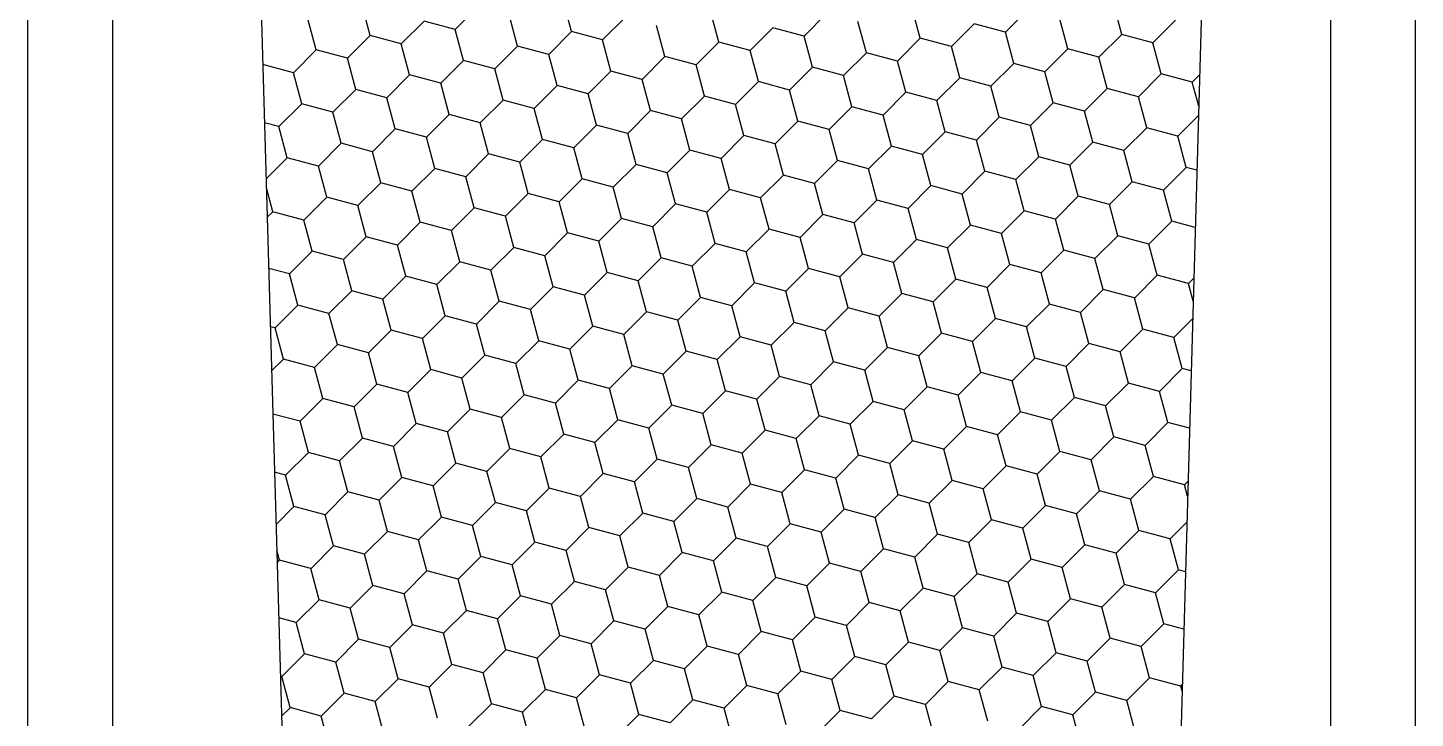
# Model space of a CAD drawing. Header units: inches. Extents: x 11.6 to 54.1, y 10.7 to 35.5.
# Drawn here: x 39.3392 to 39.6619, y 31.8336 to 31.9943 of the extents above; entities that cross this region are included whole.
import ezdxf

# ---------------------------------------------------------------- set-up
doc = ezdxf.new("R2010")
doc.units = ezdxf.units.IN
doc.header["$MEASUREMENT"] = 0
doc.layers.add('02', color=2, linetype='Continuous')

msp = doc.modelspace()

# ---------------------------------------------------------------- linework, layer by layer
at = {"layer": '02'}
for p, q in [((39.33919, 31.39859), (39.33919, 32.49815)), ((39.35887, 32.49815), (39.35887, 31.39859)), ((39.64216, 32.49815), (39.64216, 31.39859)), ((39.66185, 32.49815), (39.66185, 31.39859)), ((39.38183, 32.40782), (39.4052, 31.58882)), ((39.62381, 32.40782), (39.60045, 31.58882)), ((39.41881, 31.9925), (39.41687, 31.99975)), ((39.4386, 31.99392), (39.4439, 31.99923)), ((39.46564, 31.9934), (39.4637, 32.00065)), ((39.54675, 31.99184), (39.54481, 31.99909)), ((39.59358, 31.99274), (39.59164, 31.99999)), ((39.40626, 31.98914), (39.40432, 31.99638)), ((39.42605, 31.99056), (39.43136, 31.99586)), ((39.4386, 31.99392), (39.43136, 31.99586)), ((39.45309, 31.99004), (39.45115, 31.99728)), ((39.47288, 31.99146), (39.47819, 31.99676)), ((39.49992, 31.99094), (39.49798, 31.99819)), ((39.51971, 31.99236), (39.52501, 31.99767)), ((39.5342, 31.98848), (39.53226, 31.99572)), ((39.56654, 31.99326), (39.57184, 31.99857)), ((39.58103, 31.98938), (39.57909, 31.99663)), ((39.60082, 31.9908), (39.60612, 31.9961)), ((39.41351, 31.9872), (39.41881, 31.9925)), ((39.42605, 31.99056), (39.41881, 31.9925)), ((39.44054, 31.98668), (39.4386, 31.99392)), ((39.46033, 31.9881), (39.46564, 31.9934)), ((39.47288, 31.99146), (39.46564, 31.9934)), ((39.48737, 31.98758), (39.48543, 31.99482)), ((39.50716, 31.989), (39.51247, 31.9943)), ((39.51971, 31.99236), (39.51247, 31.9943)), ((39.52165, 31.98512), (39.51971, 31.99236)), ((39.55399, 31.9899), (39.5593, 31.9952)), ((39.56654, 31.99326), (39.55929, 31.9952)), ((39.56848, 31.98602), (39.56654, 31.99326)), ((39.58827, 31.98744), (39.59358, 31.99274)), ((39.60082, 31.9908), (39.59358, 31.99274)), ((39.40096, 31.98384), (39.40626, 31.98914)), ((39.41351, 31.9872), (39.40626, 31.98914)), ((39.42799, 31.98332), (39.42605, 31.99056)), ((39.44779, 31.98474), (39.45309, 31.99004)), ((39.46033, 31.9881), (39.45309, 31.99004)), ((39.47482, 31.98422), (39.47288, 31.99146)), ((39.49462, 31.98564), (39.49992, 31.99094)), ((39.50716, 31.989), (39.49992, 31.99094)), ((39.54144, 31.98654), (39.54675, 31.99184)), ((39.55399, 31.9899), (39.54675, 31.99184)), ((39.55593, 31.98266), (39.55399, 31.9899)), ((39.57573, 31.98408), (39.58103, 31.98938)), ((39.58827, 31.98744), (39.58103, 31.98938)), ((39.60276, 31.98356), (39.60082, 31.9908)), ((39.41545, 31.97995), (39.41351, 31.9872)), ((39.43524, 31.98137), (39.44054, 31.98668)), ((39.44779, 31.98474), (39.44054, 31.98668)), ((39.46228, 31.98085), (39.46033, 31.9881)), ((39.48207, 31.98228), (39.48737, 31.98758)), ((39.49462, 31.98564), (39.48737, 31.98758)), ((39.5091, 31.98176), (39.50716, 31.989)), ((39.5289, 31.98318), (39.5342, 31.98848)), ((39.54144, 31.98654), (39.5342, 31.98848)), ((39.54339, 31.97929), (39.54144, 31.98654)), ((39.56318, 31.98072), (39.56848, 31.98602)), ((39.57572, 31.98408), (39.56848, 31.98602)), ((39.59021, 31.9802), (39.58827, 31.98744)), ((39.40096, 31.98384), (39.39387, 31.98573)), ((39.4029, 31.97659), (39.40096, 31.98384)), ((39.42269, 31.97801), (39.42799, 31.98332)), ((39.43524, 31.98137), (39.42799, 31.98332)), ((39.44973, 31.97749), (39.44779, 31.98474)), ((39.46952, 31.97891), (39.47482, 31.98422)), ((39.48207, 31.98228), (39.47482, 31.98422)), ((39.49656, 31.97839), (39.49462, 31.98564)), ((39.51635, 31.97981), (39.52165, 31.98512)), ((39.5289, 31.98318), (39.52165, 31.98512)), ((39.53084, 31.97593), (39.5289, 31.98318)), ((39.55063, 31.97735), (39.55593, 31.98266)), ((39.56318, 31.98072), (39.55593, 31.98266)), ((39.57767, 31.97683), (39.57573, 31.98408)), ((39.59746, 31.97825), (39.60276, 31.98356)), ((39.61001, 31.98162), (39.60276, 31.98356)), ((39.61001, 31.98162), (39.6117, 31.98331)), ((39.41014, 31.97465), (39.41545, 31.97995)), ((39.42269, 31.97801), (39.41545, 31.97995)), ((39.43718, 31.97413), (39.43524, 31.98137)), ((39.45697, 31.97555), (39.46228, 31.98085)), ((39.46952, 31.97891), (39.46228, 31.98085)), ((39.48401, 31.97503), (39.48207, 31.98228)), ((39.5038, 31.97645), (39.5091, 31.98176)), ((39.51635, 31.97981), (39.5091, 31.98176)), ((39.51829, 31.97257), (39.51635, 31.97981)), ((39.56512, 31.97347), (39.56318, 31.98072)), ((39.58491, 31.97489), (39.59021, 31.98019)), ((39.59746, 31.97825), (39.59021, 31.9802)), ((39.61149, 31.97606), (39.61001, 31.98162)), ((39.3976, 31.97129), (39.4029, 31.97659)), ((39.41014, 31.97465), (39.4029, 31.97659)), ((39.42463, 31.97077), (39.42269, 31.97801)), ((39.44442, 31.97219), (39.44973, 31.97749)), ((39.45697, 31.97555), (39.44973, 31.97749)), ((39.47146, 31.97167), (39.46952, 31.97891)), ((39.49125, 31.97309), (39.49656, 31.97839)), ((39.5038, 31.97645), (39.49656, 31.97839)), ((39.50574, 31.96921), (39.5038, 31.97645)), ((39.53808, 31.97399), (39.54339, 31.97929)), ((39.55063, 31.97735), (39.54339, 31.97929)), ((39.55257, 31.97011), (39.55063, 31.97735)), ((39.57236, 31.97153), (39.57767, 31.97683)), ((39.58491, 31.97489), (39.57767, 31.97683)), ((39.5994, 31.97101), (39.59746, 31.97825)), ((39.41208, 31.96741), (39.41014, 31.97465)), ((39.43188, 31.96883), (39.43718, 31.97413)), ((39.44442, 31.97219), (39.43718, 31.97413)), ((39.45891, 31.96831), (39.45697, 31.97555)), ((39.47871, 31.96973), (39.48401, 31.97503)), ((39.49125, 31.97309), (39.48401, 31.97503)), ((39.49319, 31.96585), (39.49125, 31.97309)), ((39.52553, 31.97063), (39.53084, 31.97593)), ((39.53808, 31.97399), (39.53084, 31.97593)), ((39.54002, 31.96675), (39.53808, 31.97399)), ((39.55982, 31.96817), (39.56512, 31.97347)), ((39.57236, 31.97153), (39.56512, 31.97347)), ((39.58685, 31.96765), (39.58491, 31.97489)), ((39.60664, 31.96907), (39.61143, 31.97386)), ((39.3976, 31.97129), (39.39426, 31.97218)), ((39.39954, 31.96404), (39.3976, 31.97129)), ((39.41933, 31.96546), (39.42463, 31.97077)), ((39.43188, 31.96883), (39.42463, 31.97077)), ((39.44637, 31.96494), (39.44442, 31.97219)), ((39.46616, 31.96637), (39.47146, 31.97167)), ((39.47871, 31.96973), (39.47146, 31.97167)), ((39.51299, 31.96727), (39.51829, 31.97257)), ((39.52553, 31.97063), (39.51829, 31.97257)), ((39.52748, 31.96338), (39.52553, 31.97063)), ((39.54727, 31.96481), (39.55257, 31.97011)), ((39.55982, 31.96817), (39.55257, 31.97011)), ((39.5743, 31.96429), (39.57236, 31.97153)), ((39.5941, 31.96571), (39.5994, 31.97101)), ((39.60664, 31.96907), (39.5994, 31.97101)), ((39.40678, 31.9621), (39.41208, 31.96741)), ((39.41933, 31.96546), (39.41208, 31.96741)), ((39.43382, 31.96158), (39.43188, 31.96883)), ((39.45361, 31.963), (39.45891, 31.96831)), ((39.46616, 31.96637), (39.45891, 31.96831)), ((39.48065, 31.96248), (39.47871, 31.96973)), ((39.50044, 31.9639), (39.50574, 31.96921)), ((39.51299, 31.96727), (39.50574, 31.96921)), ((39.51493, 31.96002), (39.51299, 31.96727)), ((39.53472, 31.96144), (39.54002, 31.96675)), ((39.54727, 31.96481), (39.54002, 31.96675)), ((39.56176, 31.96092), (39.55982, 31.96817)), ((39.58155, 31.96234), (39.58685, 31.96765)), ((39.5941, 31.96571), (39.58685, 31.96765)), ((39.60859, 31.96182), (39.60664, 31.96907)), ((39.39463, 31.95914), (39.39954, 31.96404)), ((39.40678, 31.9621), (39.39954, 31.96404)), ((39.42127, 31.95822), (39.41933, 31.96546)), ((39.44106, 31.95964), (39.44637, 31.96494)), ((39.45361, 31.963), (39.44637, 31.96494)), ((39.4681, 31.95912), (39.46616, 31.96637)), ((39.48789, 31.96054), (39.49319, 31.96585)), ((39.50044, 31.9639), (39.49319, 31.96585)), ((39.50238, 31.95666), (39.50044, 31.9639)), ((39.52217, 31.95808), (39.52748, 31.96338)), ((39.53472, 31.96144), (39.52748, 31.96338)), ((39.54921, 31.95756), (39.54727, 31.96481)), ((39.569, 31.95898), (39.5743, 31.96429)), ((39.58155, 31.96234), (39.5743, 31.96429)), ((39.59604, 31.95846), (39.5941, 31.96571)), ((39.40872, 31.95486), (39.40678, 31.9621)), ((39.42851, 31.95628), (39.43382, 31.96158)), ((39.44106, 31.95964), (39.43382, 31.96158)), ((39.45555, 31.95576), (39.45361, 31.963)), ((39.47534, 31.95718), (39.48065, 31.96248)), ((39.48789, 31.96054), (39.48065, 31.96248)), ((39.48983, 31.9533), (39.48789, 31.96054)), ((39.53666, 31.9542), (39.53472, 31.96144)), ((39.55645, 31.95562), (39.56176, 31.96092)), ((39.569, 31.95898), (39.56176, 31.96092)), ((39.58349, 31.9551), (39.58155, 31.96234)), ((39.60328, 31.95652), (39.60859, 31.96182)), ((39.61107, 31.96116), (39.60859, 31.96182)), ((39.39617, 31.9515), (39.39469, 31.95704)), ((39.41597, 31.95292), (39.42127, 31.95822)), ((39.42851, 31.95628), (39.42127, 31.95822)), ((39.443, 31.9524), (39.44106, 31.95964)), ((39.4628, 31.95382), (39.4681, 31.95912)), ((39.47534, 31.95718), (39.4681, 31.95912)), ((39.47728, 31.94994), (39.47534, 31.95718)), ((39.50962, 31.95472), (39.51493, 31.96002)), ((39.52217, 31.95808), (39.51493, 31.96002)), ((39.52411, 31.95084), (39.52217, 31.95808)), ((39.54391, 31.95226), (39.54921, 31.95756)), ((39.55645, 31.95562), (39.54921, 31.95756)), ((39.57094, 31.95174), (39.569, 31.95898)), ((39.59073, 31.95316), (39.59604, 31.95846)), ((39.60328, 31.95652), (39.59604, 31.95846)), ((39.40342, 31.94955), (39.40872, 31.95486)), ((39.41597, 31.95292), (39.40872, 31.95486)), ((39.43046, 31.94903), (39.42851, 31.95628)), ((39.45025, 31.95046), (39.45555, 31.95576)), ((39.4628, 31.95382), (39.45555, 31.95576)), ((39.46474, 31.94657), (39.4628, 31.95382)), ((39.49708, 31.95136), (39.50238, 31.95666)), ((39.50962, 31.95472), (39.50238, 31.95666)), ((39.51157, 31.94747), (39.50962, 31.95472)), ((39.53136, 31.9489), (39.53666, 31.9542)), ((39.54391, 31.95226), (39.53666, 31.9542)), ((39.55839, 31.94838), (39.55645, 31.95562)), ((39.57819, 31.9498), (39.58349, 31.9551)), ((39.59073, 31.95316), (39.58349, 31.9551)), ((39.60522, 31.94928), (39.60328, 31.95652)), ((39.39488, 31.95021), (39.39617, 31.9515)), ((39.40342, 31.94956), (39.39617, 31.9515)), ((39.41791, 31.94567), (39.41597, 31.95292)), ((39.4377, 31.94709), (39.443, 31.9524)), ((39.45025, 31.95046), (39.443, 31.9524)), ((39.45219, 31.94321), (39.45025, 31.95046)), ((39.48453, 31.94799), (39.48983, 31.9533)), ((39.49708, 31.95136), (39.48983, 31.9533)), ((39.49902, 31.94411), (39.49708, 31.95136)), ((39.51881, 31.94553), (39.52411, 31.95084)), ((39.53136, 31.9489), (39.52411, 31.95084)), ((39.54585, 31.94501), (39.54391, 31.95226)), ((39.56564, 31.94643), (39.57094, 31.95174)), ((39.57819, 31.9498), (39.57094, 31.95174)), ((39.59268, 31.94591), (39.59073, 31.95316)), ((39.40536, 31.94231), (39.40342, 31.94956)), ((39.42515, 31.94373), (39.43046, 31.94903)), ((39.4377, 31.94709), (39.43046, 31.94903)), ((39.47198, 31.94463), (39.47728, 31.94994)), ((39.48453, 31.94799), (39.47728, 31.94994)), ((39.48647, 31.94075), (39.48453, 31.94799)), ((39.50626, 31.94217), (39.51157, 31.94747)), ((39.51881, 31.94553), (39.51157, 31.94747)), ((39.5333, 31.94165), (39.53136, 31.9489)), ((39.55309, 31.94307), (39.55839, 31.94838)), ((39.56564, 31.94643), (39.55839, 31.94838)), ((39.58013, 31.94255), (39.57819, 31.9498)), ((39.59992, 31.94397), (39.60522, 31.94928)), ((39.61069, 31.94781), (39.60522, 31.94928)), ((39.4126, 31.94037), (39.41791, 31.94567)), ((39.42515, 31.94373), (39.41791, 31.94567)), ((39.43964, 31.93985), (39.4377, 31.94709)), ((39.45943, 31.94127), (39.46474, 31.94657)), ((39.47198, 31.94463), (39.46474, 31.94657)), ((39.47392, 31.93739), (39.47198, 31.94463)), ((39.49371, 31.93881), (39.49902, 31.94411)), ((39.50626, 31.94217), (39.49902, 31.94411)), ((39.52075, 31.93829), (39.51881, 31.94553)), ((39.54054, 31.93971), (39.54585, 31.94501)), ((39.55309, 31.94307), (39.54585, 31.94501)), ((39.56758, 31.93919), (39.56564, 31.94643)), ((39.58737, 31.94061), (39.59268, 31.94591)), ((39.59992, 31.94397), (39.59268, 31.94591)), ((39.60186, 31.93673), (39.59992, 31.94397)), ((39.40006, 31.93701), (39.40536, 31.94231)), ((39.4126, 31.94037), (39.40536, 31.94231)), ((39.42709, 31.93649), (39.42515, 31.94373)), ((39.44689, 31.93791), (39.45219, 31.94321)), ((39.45943, 31.94127), (39.45219, 31.94321)), ((39.46137, 31.93403), (39.45943, 31.94127)), ((39.48117, 31.93545), (39.48647, 31.94075)), ((39.49371, 31.93881), (39.48647, 31.94075)), ((39.5082, 31.93493), (39.50626, 31.94217)), ((39.528, 31.93635), (39.5333, 31.94165)), ((39.54054, 31.93971), (39.5333, 31.94165)), ((39.55503, 31.93583), (39.55309, 31.94307)), ((39.57482, 31.93725), (39.58013, 31.94255)), ((39.58737, 31.94061), (39.58013, 31.94255)), ((39.40006, 31.93701), (39.39522, 31.9383)), ((39.41455, 31.93312), (39.4126, 31.94037)), ((39.43434, 31.93455), (39.43964, 31.93985)), ((39.44689, 31.93791), (39.43964, 31.93985)), ((39.44883, 31.93066), (39.44689, 31.93791)), ((39.49566, 31.93156), (39.49371, 31.93881)), ((39.51545, 31.93299), (39.52075, 31.93829)), ((39.528, 31.93635), (39.52075, 31.93829)), ((39.54248, 31.93247), (39.54054, 31.93971)), ((39.56228, 31.93389), (39.56758, 31.93919)), ((39.57482, 31.93725), (39.56758, 31.93919)), ((39.58931, 31.93337), (39.58737, 31.94061)), ((39.402, 31.92976), (39.40006, 31.93701)), ((39.42179, 31.93118), (39.42709, 31.93649)), ((39.43434, 31.93455), (39.42709, 31.93649)), ((39.43628, 31.9273), (39.43434, 31.93455)), ((39.46862, 31.93208), (39.47392, 31.93739)), ((39.48117, 31.93545), (39.47392, 31.93739)), ((39.48311, 31.9282), (39.48117, 31.93545)), ((39.5029, 31.92962), (39.5082, 31.93493)), ((39.51545, 31.93299), (39.5082, 31.93493)), ((39.52994, 31.9291), (39.528, 31.93635)), ((39.54973, 31.93052), (39.55503, 31.93583)), ((39.56228, 31.93389), (39.55503, 31.93583)), ((39.57677, 31.93), (39.57482, 31.93725)), ((39.59656, 31.93142), (39.60186, 31.93673)), ((39.60911, 31.93479), (39.60186, 31.93673)), ((39.60911, 31.93479), (39.61035, 31.93603)), ((39.6102, 31.9307), (39.60911, 31.93479)), ((39.40924, 31.92782), (39.41455, 31.93312)), ((39.42179, 31.93118), (39.41455, 31.93312)), ((39.42373, 31.92394), (39.42179, 31.93118)), ((39.45607, 31.92872), (39.46137, 31.93403)), ((39.46862, 31.93208), (39.46137, 31.93403)), ((39.47056, 31.92484), (39.46862, 31.93208)), ((39.49035, 31.92626), (39.49566, 31.93156)), ((39.5029, 31.92962), (39.49566, 31.93156)), ((39.51739, 31.92574), (39.51545, 31.93299)), ((39.53718, 31.92716), (39.54248, 31.93247)), ((39.54973, 31.93052), (39.54248, 31.93247)), ((39.56422, 31.92664), (39.56228, 31.93389)), ((39.58401, 31.92806), (39.58931, 31.93337)), ((39.59656, 31.93143), (39.58931, 31.93337)), ((39.5985, 31.92418), (39.59656, 31.93143)), ((39.39669, 31.92446), (39.402, 31.92976)), ((39.40924, 31.92782), (39.402, 31.92976)), ((39.41118, 31.92058), (39.40924, 31.92782)), ((39.44352, 31.92536), (39.44883, 31.93066)), ((39.45607, 31.92872), (39.44883, 31.93066)), ((39.45801, 31.92148), (39.45607, 31.92872)), ((39.4778, 31.9229), (39.48311, 31.9282)), ((39.49035, 31.92626), (39.48311, 31.9282)), ((39.50484, 31.92238), (39.5029, 31.92962)), ((39.52463, 31.9238), (39.52994, 31.9291)), ((39.53718, 31.92716), (39.52994, 31.9291)), ((39.55167, 31.92328), (39.54973, 31.93052)), ((39.57146, 31.9247), (39.57677, 31.93)), ((39.58401, 31.92806), (39.57677, 31.93)), ((39.58595, 31.92082), (39.58401, 31.92806)), ((39.39669, 31.92446), (39.39561, 31.92475)), ((39.43098, 31.922), (39.43628, 31.9273)), ((39.44352, 31.92536), (39.43628, 31.9273)), ((39.44546, 31.91812), (39.44352, 31.92536)), ((39.46526, 31.91954), (39.47056, 31.92484)), ((39.4778, 31.9229), (39.47056, 31.92484)), ((39.49229, 31.91902), (39.49035, 31.92626)), ((39.51209, 31.92044), (39.51739, 31.92574)), ((39.52463, 31.9238), (39.51739, 31.92574)), ((39.53912, 31.91992), (39.53718, 31.92716)), ((39.55891, 31.92134), (39.56422, 31.92664)), ((39.57146, 31.9247), (39.56422, 31.92664)), ((39.5734, 31.91746), (39.57146, 31.9247)), ((39.60574, 31.92224), (39.61008, 31.92658)), ((39.39864, 31.91722), (39.39669, 31.92446)), ((39.41843, 31.91864), (39.42373, 31.92394)), ((39.43098, 31.922), (39.42373, 31.92394)), ((39.43292, 31.91475), (39.43098, 31.922)), ((39.45271, 31.91617), (39.45801, 31.92148)), ((39.46526, 31.91954), (39.45801, 31.92148)), ((39.47975, 31.91565), (39.4778, 31.9229)), ((39.49954, 31.91708), (39.50484, 31.92238)), ((39.51209, 31.92044), (39.50484, 31.92238)), ((39.52657, 31.91656), (39.52463, 31.9238)), ((39.54637, 31.91798), (39.55167, 31.92328)), ((39.55891, 31.92134), (39.55167, 31.92328)), ((39.56086, 31.91409), (39.55891, 31.92134)), ((39.5932, 31.91888), (39.5985, 31.92418)), ((39.60574, 31.92224), (39.5985, 31.92418)), ((39.60768, 31.915), (39.60574, 31.92224)), ((39.40588, 31.91527), (39.41118, 31.92058)), ((39.41843, 31.91864), (39.41118, 31.92058)), ((39.42037, 31.91139), (39.41843, 31.91864)), ((39.44016, 31.91281), (39.44546, 31.91812)), ((39.45271, 31.91617), (39.44546, 31.91812)), ((39.4672, 31.91229), (39.46526, 31.91954)), ((39.48699, 31.91371), (39.49229, 31.91902)), ((39.49954, 31.91708), (39.49229, 31.91902)), ((39.51403, 31.91319), (39.51209, 31.92044)), ((39.53382, 31.91461), (39.53912, 31.91992)), ((39.54637, 31.91798), (39.53912, 31.91992)), ((39.58065, 31.91552), (39.58595, 31.92082)), ((39.5932, 31.91888), (39.58595, 31.92082)), ((39.59514, 31.91163), (39.5932, 31.91888)), ((39.3959, 31.91448), (39.39864, 31.91721)), ((39.40588, 31.91527), (39.39864, 31.91722)), ((39.40782, 31.90803), (39.40588, 31.91527)), ((39.45465, 31.90893), (39.45271, 31.91617)), ((39.47444, 31.91035), (39.47975, 31.91565)), ((39.48699, 31.91371), (39.47975, 31.91565)), ((39.50148, 31.90983), (39.49954, 31.91708)), ((39.52127, 31.91125), (39.52657, 31.91656)), ((39.53382, 31.91461), (39.52657, 31.91656)), ((39.54831, 31.91073), (39.54637, 31.91798)), ((39.5681, 31.91215), (39.5734, 31.91746)), ((39.58065, 31.91552), (39.5734, 31.91746)), ((39.58259, 31.90827), (39.58065, 31.91552)), ((39.60238, 31.90969), (39.60768, 31.91499)), ((39.60974, 31.91445), (39.60768, 31.915)), ((39.42761, 31.90945), (39.43292, 31.91475)), ((39.44016, 31.91281), (39.43292, 31.91475)), ((39.4421, 31.90557), (39.44016, 31.91281)), ((39.46189, 31.90699), (39.4672, 31.91229)), ((39.47444, 31.91035), (39.4672, 31.91229)), ((39.48893, 31.90647), (39.48699, 31.91371)), ((39.50872, 31.90789), (39.51403, 31.91319)), ((39.52127, 31.91125), (39.51403, 31.91319)), ((39.53576, 31.90737), (39.53382, 31.91461)), ((39.55555, 31.90879), (39.56086, 31.91409)), ((39.5681, 31.91215), (39.56086, 31.91409)), ((39.57004, 31.90491), (39.5681, 31.91215)), ((39.41507, 31.90609), (39.42037, 31.91139)), ((39.42761, 31.90945), (39.42037, 31.91139)), ((39.42955, 31.90221), (39.42761, 31.90945)), ((39.44935, 31.90363), (39.45465, 31.90893)), ((39.46189, 31.90699), (39.45465, 31.90893)), ((39.47638, 31.90311), (39.47444, 31.91035)), ((39.49618, 31.90453), (39.50148, 31.90983)), ((39.50872, 31.90789), (39.50148, 31.90983)), ((39.52321, 31.90401), (39.52127, 31.91125)), ((39.543, 31.90543), (39.54831, 31.91073)), ((39.55555, 31.90879), (39.54831, 31.91073)), ((39.55749, 31.90155), (39.55555, 31.90879)), ((39.58983, 31.90633), (39.59514, 31.91163)), ((39.60238, 31.90969), (39.59514, 31.91163)), ((39.60432, 31.90245), (39.60238, 31.90969)), ((39.40252, 31.90273), (39.40782, 31.90803)), ((39.41507, 31.90609), (39.40782, 31.90803)), ((39.41701, 31.89884), (39.41507, 31.90609)), ((39.4368, 31.90026), (39.4421, 31.90557)), ((39.44935, 31.90363), (39.4421, 31.90557)), ((39.46384, 31.89974), (39.46189, 31.90699)), ((39.48363, 31.90117), (39.48893, 31.90647)), ((39.49618, 31.90453), (39.48893, 31.90647)), ((39.51066, 31.90065), (39.50872, 31.90789)), ((39.53046, 31.90207), (39.53576, 31.90737)), ((39.543, 31.90543), (39.53576, 31.90737)), ((39.54495, 31.89818), (39.543, 31.90543)), ((39.57729, 31.90297), (39.58259, 31.90827)), ((39.58983, 31.90633), (39.58259, 31.90827)), ((39.59177, 31.89909), (39.58983, 31.90633)), ((39.40252, 31.90273), (39.39619, 31.90442)), ((39.40446, 31.89548), (39.40252, 31.90273)), ((39.42425, 31.8969), (39.42955, 31.90221)), ((39.4368, 31.90026), (39.42955, 31.90221)), ((39.45129, 31.89638), (39.44935, 31.90363)), ((39.47108, 31.8978), (39.47638, 31.90311)), ((39.48363, 31.90117), (39.47638, 31.90311)), ((39.49812, 31.89728), (39.49618, 31.90453)), ((39.51791, 31.8987), (39.52321, 31.90401)), ((39.53046, 31.90207), (39.52321, 31.90401)), ((39.5324, 31.89482), (39.53046, 31.90207)), ((39.56474, 31.89961), (39.57004, 31.90491)), ((39.57729, 31.90297), (39.57004, 31.90491)), ((39.57923, 31.89572), (39.57729, 31.90297)), ((39.59902, 31.89714), (39.60432, 31.90245)), ((39.60936, 31.9011), (39.60432, 31.90245)), ((39.4117, 31.89354), (39.41701, 31.89884)), ((39.42425, 31.8969), (39.41701, 31.89884)), ((39.43874, 31.89302), (39.4368, 31.90026)), ((39.45853, 31.89444), (39.46384, 31.89974)), ((39.47108, 31.8978), (39.46384, 31.89974)), ((39.48557, 31.89392), (39.48363, 31.90117)), ((39.50536, 31.89534), (39.51066, 31.90065)), ((39.51791, 31.8987), (39.51066, 31.90065)), ((39.55219, 31.89624), (39.55749, 31.90155)), ((39.56474, 31.89961), (39.55749, 31.90155)), ((39.56668, 31.89236), (39.56474, 31.89961)), ((39.58647, 31.89378), (39.59177, 31.89909)), ((39.59902, 31.89714), (39.59177, 31.89909)), ((39.42619, 31.88966), (39.42425, 31.8969)), ((39.44598, 31.89108), (39.45129, 31.89638)), ((39.45853, 31.89444), (39.45129, 31.89638)), ((39.47302, 31.89056), (39.47108, 31.8978)), ((39.49281, 31.89198), (39.49812, 31.89728)), ((39.50536, 31.89534), (39.49812, 31.89728)), ((39.51985, 31.89146), (39.51791, 31.8987)), ((39.53964, 31.89288), (39.54495, 31.89818)), ((39.55219, 31.89624), (39.54495, 31.89818)), ((39.55413, 31.889), (39.55219, 31.89624)), ((39.57392, 31.89042), (39.57923, 31.89572)), ((39.58647, 31.89378), (39.57923, 31.89572)), ((39.60096, 31.8899), (39.59902, 31.89714)), ((39.39916, 31.89018), (39.40446, 31.89548)), ((39.4117, 31.89354), (39.40446, 31.89548)), ((39.41364, 31.8863), (39.4117, 31.89354)), ((39.43344, 31.88772), (39.43874, 31.89302)), ((39.44598, 31.89108), (39.43874, 31.89302)), ((39.46047, 31.8872), (39.45853, 31.89444)), ((39.48027, 31.88862), (39.48557, 31.89392)), ((39.49281, 31.89198), (39.48557, 31.89392)), ((39.5073, 31.8881), (39.50536, 31.89534)), ((39.52709, 31.88952), (39.5324, 31.89482)), ((39.53964, 31.89288), (39.5324, 31.89482)), ((39.54158, 31.88564), (39.53964, 31.89288)), ((39.56138, 31.88706), (39.56668, 31.89236)), ((39.57392, 31.89042), (39.56668, 31.89236)), ((39.58841, 31.88654), (39.58647, 31.89378)), ((39.39916, 31.89018), (39.39658, 31.89087)), ((39.4011, 31.88293), (39.39916, 31.89018)), ((39.42089, 31.88435), (39.42619, 31.88966)), ((39.43344, 31.88772), (39.42619, 31.88966)), ((39.44793, 31.88383), (39.44598, 31.89108)), ((39.46772, 31.88526), (39.47302, 31.89056)), ((39.48027, 31.88862), (39.47302, 31.89056)), ((39.49475, 31.88474), (39.49281, 31.89198)), ((39.51455, 31.88616), (39.51985, 31.89146)), ((39.52709, 31.88952), (39.51985, 31.89146)), ((39.52904, 31.88227), (39.52709, 31.88952)), ((39.57586, 31.88318), (39.57392, 31.89042)), ((39.59566, 31.8846), (39.60096, 31.8899)), ((39.6082, 31.88796), (39.60096, 31.8899)), ((39.40834, 31.88099), (39.41364, 31.8863)), ((39.42089, 31.88436), (39.41364, 31.8863)), ((39.43538, 31.88047), (39.43344, 31.88772)), ((39.45517, 31.88189), (39.46047, 31.8872)), ((39.46772, 31.88526), (39.46047, 31.8872)), ((39.48221, 31.88137), (39.48027, 31.88862)), ((39.502, 31.88279), (39.5073, 31.8881)), ((39.51455, 31.88616), (39.5073, 31.8881)), ((39.51649, 31.87891), (39.51455, 31.88616)), ((39.54883, 31.8837), (39.55413, 31.889)), ((39.56138, 31.88706), (39.55413, 31.889)), ((39.56332, 31.87981), (39.56138, 31.88706)), ((39.58311, 31.88123), (39.58841, 31.88654)), ((39.59566, 31.8846), (39.58841, 31.88654)), ((39.6082, 31.88796), (39.609, 31.88876)), ((39.60891, 31.88534), (39.6082, 31.88796)), ((39.39692, 31.87876), (39.4011, 31.88293)), ((39.40834, 31.88099), (39.4011, 31.88293)), ((39.42283, 31.87711), (39.42089, 31.88436)), ((39.44262, 31.87853), (39.44793, 31.88383)), ((39.45517, 31.88189), (39.44793, 31.88383)), ((39.46966, 31.87801), (39.46772, 31.88526)), ((39.48945, 31.87943), (39.49475, 31.88474)), ((39.502, 31.88279), (39.49475, 31.88474)), ((39.50394, 31.87555), (39.502, 31.88279)), ((39.53628, 31.88033), (39.54158, 31.88564)), ((39.54883, 31.8837), (39.54158, 31.88564)), ((39.55077, 31.87645), (39.54883, 31.8837)), ((39.57056, 31.87787), (39.57586, 31.88318)), ((39.58311, 31.88123), (39.57586, 31.88318)), ((39.5976, 31.87735), (39.59566, 31.8846)), ((39.41028, 31.87375), (39.40834, 31.88099)), ((39.43007, 31.87517), (39.43538, 31.88047)), ((39.44262, 31.87853), (39.43538, 31.88047)), ((39.45711, 31.87465), (39.45517, 31.88189)), ((39.4769, 31.87607), (39.48221, 31.88137)), ((39.48945, 31.87943), (39.48221, 31.88137)), ((39.49139, 31.87219), (39.48945, 31.87943)), ((39.52373, 31.87697), (39.52904, 31.88227)), ((39.53628, 31.88033), (39.52904, 31.88227)), ((39.53822, 31.87309), (39.53628, 31.88033)), ((39.55801, 31.87451), (39.56332, 31.87981)), ((39.57056, 31.87787), (39.56332, 31.87981)), ((39.58505, 31.87399), (39.58311, 31.88123)), ((39.41753, 31.87181), (39.42283, 31.87711)), ((39.43007, 31.87517), (39.42283, 31.87711)), ((39.44456, 31.87129), (39.44262, 31.87853)), ((39.46436, 31.87271), (39.46966, 31.87801)), ((39.4769, 31.87607), (39.46966, 31.87801)), ((39.51118, 31.87361), (39.51649, 31.87891)), ((39.52373, 31.87697), (39.51649, 31.87891)), ((39.52567, 31.86973), (39.52373, 31.87697)), ((39.54547, 31.87115), (39.55077, 31.87645)), ((39.55801, 31.87451), (39.55077, 31.87645)), ((39.5725, 31.87063), (39.57056, 31.87787)), ((39.59229, 31.87205), (39.5976, 31.87735)), ((39.60484, 31.87541), (39.5976, 31.87735)), ((39.60484, 31.87541), (39.60873, 31.8793)), ((39.40498, 31.86844), (39.41028, 31.87375)), ((39.41753, 31.87181), (39.41028, 31.87375)), ((39.43202, 31.86792), (39.43007, 31.87517)), ((39.45181, 31.86935), (39.45711, 31.87465)), ((39.46436, 31.87271), (39.45711, 31.87465)), ((39.47884, 31.86883), (39.4769, 31.87607)), ((39.49864, 31.87025), (39.50394, 31.87555)), ((39.51118, 31.87361), (39.50394, 31.87555)), ((39.51313, 31.86636), (39.51118, 31.87361)), ((39.53292, 31.86779), (39.53822, 31.87309)), ((39.54547, 31.87115), (39.53822, 31.87309)), ((39.55995, 31.86727), (39.55801, 31.87451)), ((39.57975, 31.86869), (39.58505, 31.87399)), ((39.59229, 31.87205), (39.58505, 31.87399)), ((39.60678, 31.86817), (39.60484, 31.87541)), ((39.39773, 31.87039), (39.39709, 31.87278)), ((39.39718, 31.86983), (39.39773, 31.87039)), ((39.40498, 31.86845), (39.39773, 31.87039)), ((39.41947, 31.86456), (39.41753, 31.87181)), ((39.43926, 31.86598), (39.44456, 31.87129)), ((39.45181, 31.86935), (39.44456, 31.87129)), ((39.4663, 31.86546), (39.46436, 31.87271)), ((39.48609, 31.86688), (39.49139, 31.87219)), ((39.49864, 31.87025), (39.49139, 31.87219)), ((39.50058, 31.863), (39.49864, 31.87025)), ((39.52037, 31.86442), (39.52567, 31.86973)), ((39.53292, 31.86779), (39.52567, 31.86973)), ((39.54741, 31.8639), (39.54547, 31.87115)), ((39.5672, 31.86532), (39.5725, 31.87063)), ((39.57975, 31.86869), (39.5725, 31.87063)), ((39.59424, 31.8648), (39.59229, 31.87205)), ((39.40692, 31.8612), (39.40498, 31.86845)), ((39.42671, 31.86262), (39.43202, 31.86792)), ((39.43926, 31.86598), (39.43202, 31.86792)), ((39.45375, 31.8621), (39.45181, 31.86935)), ((39.47354, 31.86352), (39.47884, 31.86883)), ((39.48609, 31.86688), (39.47884, 31.86883)), ((39.48803, 31.85964), (39.48609, 31.86688)), ((39.53486, 31.86054), (39.53292, 31.86779)), ((39.55465, 31.86196), (39.55995, 31.86727)), ((39.5672, 31.86532), (39.55995, 31.86727)), ((39.58169, 31.86144), (39.57975, 31.86869)), ((39.60148, 31.86286), (39.60678, 31.86817)), ((39.6084, 31.86773), (39.60678, 31.86817)), ((39.41416, 31.85926), (39.41947, 31.86456)), ((39.42671, 31.86262), (39.41947, 31.86456)), ((39.4412, 31.85874), (39.43926, 31.86598)), ((39.46099, 31.86016), (39.4663, 31.86546)), ((39.47354, 31.86352), (39.4663, 31.86546)), ((39.47548, 31.85628), (39.47354, 31.86352)), ((39.50782, 31.86106), (39.51313, 31.86636)), ((39.52037, 31.86442), (39.51313, 31.86636)), ((39.52231, 31.85718), (39.52037, 31.86442)), ((39.5421, 31.8586), (39.54741, 31.8639)), ((39.55465, 31.86196), (39.54741, 31.8639)), ((39.56914, 31.85808), (39.5672, 31.86532)), ((39.58893, 31.8595), (39.59424, 31.8648)), ((39.60148, 31.86286), (39.59424, 31.8648)), ((39.40162, 31.8559), (39.40692, 31.8612)), ((39.41416, 31.85926), (39.40692, 31.8612)), ((39.42865, 31.85538), (39.42671, 31.86262)), ((39.44845, 31.8568), (39.45375, 31.8621)), ((39.46099, 31.86016), (39.45375, 31.8621)), ((39.46293, 31.85292), (39.46099, 31.86016)), ((39.49527, 31.8577), (39.50058, 31.863)), ((39.50782, 31.86106), (39.50058, 31.863)), ((39.50976, 31.85382), (39.50782, 31.86106)), ((39.52956, 31.85524), (39.53486, 31.86054)), ((39.5421, 31.8586), (39.53486, 31.86054)), ((39.55659, 31.85472), (39.55465, 31.86196)), ((39.57638, 31.85614), (39.58169, 31.86144)), ((39.58893, 31.8595), (39.58169, 31.86144)), ((39.60342, 31.85562), (39.60148, 31.86286)), ((39.40162, 31.8559), (39.39754, 31.85699)), ((39.41611, 31.85202), (39.41416, 31.85926)), ((39.4359, 31.85344), (39.4412, 31.85874)), ((39.44845, 31.8568), (39.4412, 31.85874)), ((39.48273, 31.85434), (39.48803, 31.85964)), ((39.49527, 31.8577), (39.48803, 31.85964)), ((39.49722, 31.85045), (39.49527, 31.8577)), ((39.51701, 31.85188), (39.52231, 31.85718)), ((39.52956, 31.85524), (39.52231, 31.85718)), ((39.54404, 31.85136), (39.5421, 31.8586)), ((39.56384, 31.85278), (39.56914, 31.85808)), ((39.57638, 31.85614), (39.56914, 31.85808)), ((39.59087, 31.85226), (39.58893, 31.8595)), ((39.40356, 31.84865), (39.40162, 31.8559)), ((39.42335, 31.85007), (39.42865, 31.85538)), ((39.4359, 31.85344), (39.42865, 31.85538)), ((39.45039, 31.84955), (39.44845, 31.8568)), ((39.47018, 31.85097), (39.47548, 31.85628)), ((39.48273, 31.85434), (39.47548, 31.85628)), ((39.48467, 31.84709), (39.48273, 31.85434)), ((39.50446, 31.84851), (39.50976, 31.85382)), ((39.51701, 31.85188), (39.50976, 31.85382)), ((39.5315, 31.84799), (39.52956, 31.85524)), ((39.55129, 31.84941), (39.55659, 31.85472)), ((39.56384, 31.85278), (39.55659, 31.85472)), ((39.57833, 31.84889), (39.57638, 31.85614)), ((39.59812, 31.85032), (39.60342, 31.85562)), ((39.60802, 31.85439), (39.60342, 31.85562)), ((39.4108, 31.84671), (39.41611, 31.85201)), ((39.42335, 31.85007), (39.41611, 31.85202)), ((39.43784, 31.84619), (39.4359, 31.85344)), ((39.45763, 31.84761), (39.46293, 31.85292)), ((39.47018, 31.85097), (39.46293, 31.85292)), ((39.47212, 31.84373), (39.47018, 31.85097)), ((39.49191, 31.84515), (39.49722, 31.85045)), ((39.50446, 31.84851), (39.49722, 31.85045)), ((39.51895, 31.84463), (39.51701, 31.85188)), ((39.53874, 31.84605), (39.54404, 31.85136)), ((39.55129, 31.84941), (39.54404, 31.85136)), ((39.56578, 31.84553), (39.56384, 31.85278)), ((39.58557, 31.84695), (39.59087, 31.85226)), ((39.59812, 31.85032), (39.59087, 31.85226)), ((39.39825, 31.84335), (39.40356, 31.84865)), ((39.4108, 31.84671), (39.40356, 31.84865)), ((39.42529, 31.84283), (39.42335, 31.85007)), ((39.44508, 31.84425), (39.45039, 31.84955)), ((39.45763, 31.84761), (39.45039, 31.84955)), ((39.45957, 31.84037), (39.45763, 31.84761)), ((39.5064, 31.84127), (39.50446, 31.84851)), ((39.52619, 31.84269), (39.5315, 31.84799)), ((39.53874, 31.84605), (39.5315, 31.84799)), ((39.55323, 31.84217), (39.55129, 31.84941)), ((39.57302, 31.84359), (39.57833, 31.84889)), ((39.58557, 31.84695), (39.57833, 31.84889)), ((39.60006, 31.84307), (39.59812, 31.85032)), ((39.41274, 31.83947), (39.4108, 31.84671)), ((39.43254, 31.84089), (39.43784, 31.84619)), ((39.44508, 31.84425), (39.43784, 31.84619)), ((39.44703, 31.83701), (39.44508, 31.84425)), ((39.47936, 31.84179), (39.48467, 31.84709)), ((39.49191, 31.84515), (39.48467, 31.84709)), ((39.49385, 31.83791), (39.49191, 31.84515)), ((39.51365, 31.83933), (39.51895, 31.84463)), ((39.52619, 31.84269), (39.51895, 31.84463)), ((39.54068, 31.83881), (39.53874, 31.84605)), ((39.56047, 31.84023), (39.56578, 31.84553)), ((39.57302, 31.84359), (39.56578, 31.84553)), ((39.58751, 31.83971), (39.58557, 31.84695)), ((39.39825, 31.84335), (39.39793, 31.84344)), ((39.4002, 31.83611), (39.39826, 31.84335)), ((39.41999, 31.83753), (39.42529, 31.84283)), ((39.43254, 31.84089), (39.42529, 31.84283)), ((39.43448, 31.83364), (39.43254, 31.84089)), ((39.46682, 31.83843), (39.47212, 31.84373)), ((39.47936, 31.84179), (39.47212, 31.84373)), ((39.48131, 31.83454), (39.47936, 31.84179)), ((39.5011, 31.83597), (39.5064, 31.84127)), ((39.51365, 31.83933), (39.5064, 31.84127)), ((39.52813, 31.83545), (39.52619, 31.84269)), ((39.54793, 31.83687), (39.55323, 31.84217)), ((39.56047, 31.84023), (39.55323, 31.84217)), ((39.57496, 31.83635), (39.57302, 31.84359)), ((39.59476, 31.83777), (39.60006, 31.84307)), ((39.6073, 31.84113), (39.60006, 31.84307)), ((39.6073, 31.84113), (39.60765, 31.84148)), ((39.60761, 31.83998), (39.6073, 31.84113)), ((39.40744, 31.83416), (39.41274, 31.83947)), ((39.41999, 31.83753), (39.41274, 31.83947)), ((39.42193, 31.83028), (39.41999, 31.83753)), ((39.45427, 31.83506), (39.45957, 31.84037)), ((39.46682, 31.83843), (39.45957, 31.84037)), ((39.46876, 31.83118), (39.46682, 31.83843)), ((39.48855, 31.8326), (39.49385, 31.83791)), ((39.5011, 31.83597), (39.49385, 31.83791)), ((39.51559, 31.83208), (39.51365, 31.83933)), ((39.53538, 31.8335), (39.54068, 31.83881)), ((39.54793, 31.83687), (39.54068, 31.83881)), ((39.56242, 31.83298), (39.56047, 31.84023)), ((39.58221, 31.83441), (39.58751, 31.83971)), ((39.59476, 31.83777), (39.58751, 31.83971)), ((39.5967, 31.83052), (39.59476, 31.83777)), ((39.3982, 31.83411), (39.4002, 31.8361)), ((39.40744, 31.83416), (39.4002, 31.83611)), ((39.44172, 31.8317), (39.44702, 31.83701)), ((39.45427, 31.83506), (39.44702, 31.83701)), ((39.45621, 31.82782), (39.45427, 31.83506)), ((39.476, 31.82924), (39.48131, 31.83454)), ((39.48855, 31.8326), (39.48131, 31.83454)), ((39.50304, 31.82872), (39.5011, 31.83597)), ((39.52283, 31.83014), (39.52813, 31.83545)), ((39.53538, 31.8335), (39.52813, 31.83545)), ((39.54987, 31.82962), (39.54793, 31.83687)), ((39.56966, 31.83104), (39.57496, 31.83635)), ((39.58221, 31.83441), (39.57496, 31.83635)), ((39.58415, 31.82716), (39.58221, 31.83441)), ((39.40938, 31.82692), (39.40744, 31.83416))]:
    msp.add_line(p, q, dxfattribs=at)

doc.saveas('drawing.dxf')
